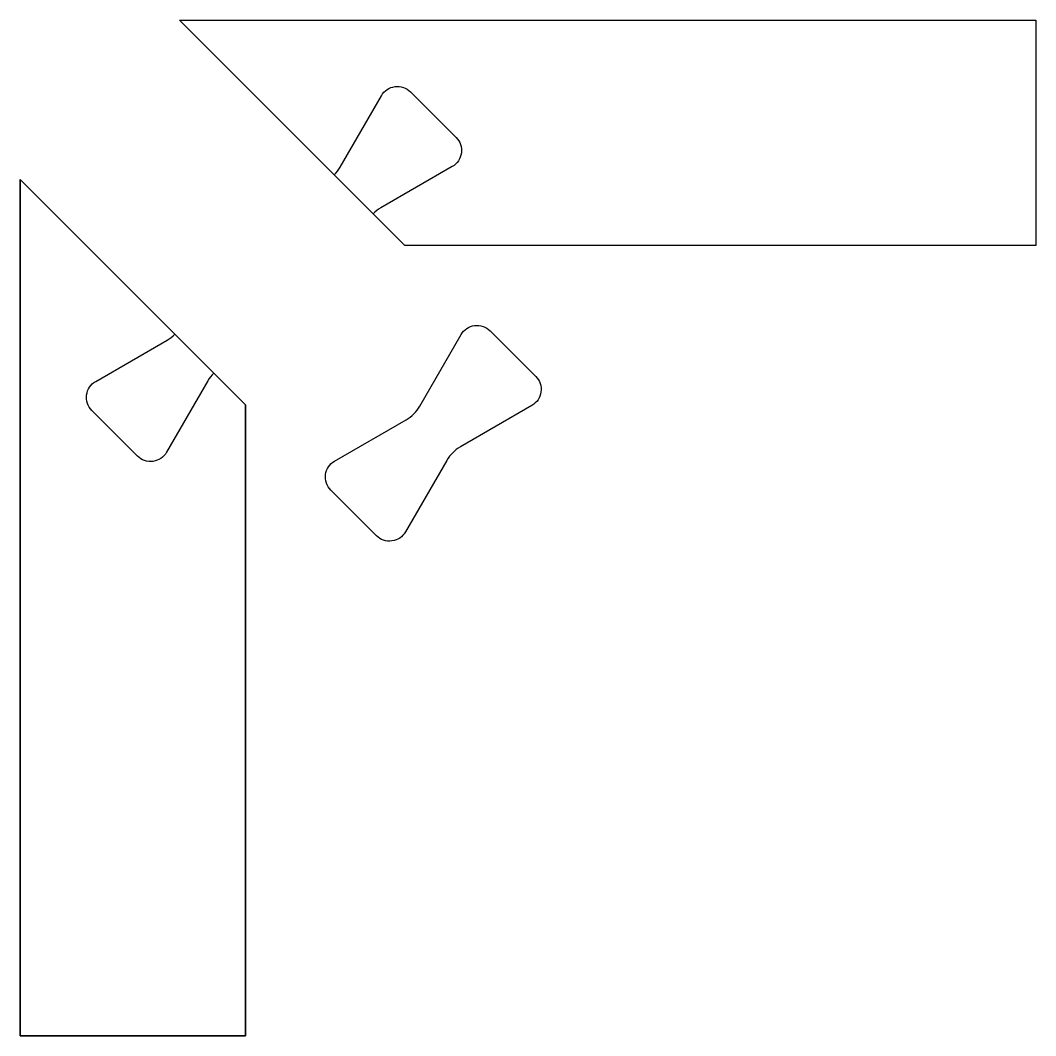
# Model space of a CAD drawing. Extents: x -194 to 32, y -97 to 129.
import ezdxf

# ---------------------------------------------------------------- set-up
doc = ezdxf.new("R2010")
doc.units = 0
doc.layers.add('1', color=7, linetype='CONTINUOUS')

# ---------------------------------------------------------------- blocks, each defined once
blk = doc.blocks.new('*M0')
at = {"layer": '1', "color": 7, "linetype": 'CONTINUOUS'}
for p, q in [((-62.38294, 47.73827), (-62.38294, 47.73827, 16)), ((-62.38294, 47.73827, 16), (-52.26173, 37.61706, 16)), ((-62.38294, 47.73827), (-52.26173, 37.61706)), ((-78.00353, 31.00493, 16), (-68.83278, 46.88914, 16)), ((-78.00353, 31.00493), (-68.83278, 46.88914)), ((-68.83278, 46.88914), (-68.83278, 46.88914, 16)), ((-52.26173, 37.61706), (-52.26173, 37.61706, 16)), ((-78.00353, 31.00493), (-78.00353, 31.00493, 16)), ((-53.11086, 31.16722, 16), (-68.99507, 21.99647, 16)), ((-53.11086, 31.16722), (-68.99507, 21.99647)), ((-53.11086, 31.16722), (-53.11086, 31.16722, 16)), ((-96.88914, 18.83278, 16), (-81.00493, 28.00353, 16)), ((-96.88914, 18.83278), (-81.00493, 28.00353)), ((-81.00493, 28.00353), (-81.00493, 28.00353, 16)), ((-68.99507, 21.99647), (-68.99507, 21.99647, 16)), ((-96.88914, 18.83278), (-96.88914, 18.83278, 16)), ((-71.99647, 18.99507, 16), (-81.16722, 3.11086, 16)), ((-71.99647, 18.99507), (-81.16722, 3.11086)), ((-71.99647, 18.99507), (-71.99647, 18.99507, 16)), ((-87.61706, 2.26173, 16), (-97.73827, 12.38294, 16)), ((-97.73827, 12.38294), (-97.73827, 12.38294, 16)), ((-87.61706, 2.26173), (-97.73827, 12.38294)), ((-87.61706, 2.26173), (-87.61706, 2.26173, 16)), ((-81.16722, 3.11086), (-81.16722, 3.11086, 16))]:
    blk.add_line(p, q, dxfattribs=at)
at = {"layer": '1', "color": 7, "linetype": 'CONTINUOUS', "extrusion": (0, 0, -1)}
for centre, start, end in [((65.282073, 44.839137, -16), 29.99998889, 135), ((65.282073, 44.839137), 29.99998889, 135), ((55.160863, 34.717927, -16), 135, 240.00001111), ((55.160863, 34.717927), 135, 240.00001111), ((94.839137, 15.282073, -16), 315, 60.00001111), ((94.839137, 15.282073), 315, 60.00001111), ((84.717927, 5.160863, -16), 209.99998889, 315), ((84.717927, 5.160863), 209.99998889, 315)]:
    blk.add_arc(centre, 4.1, start, end, dxfattribs=at)
at = {"layer": '1', "color": 7, "linetype": 'CONTINUOUS'}
for centre, start, end in [((-85.104934, 35.104934, 16), 300, 330), ((-85.104934, 35.104934), 300, 330), ((-64.895066, 14.895066, 16), 120, 150), ((-64.895066, 14.895066), 120, 150)]:
    blk.add_arc(centre, 8.2, start, end, dxfattribs=at)
blk = doc.blocks.new('*M1')
at = {"layer": '1', "color": 7, "linetype": 'CONTINUOUS'}
for p, q in [((-62.38294, 47.73827), (-52.26173, 37.61706)), ((-62.38294, 47.73827), (-62.38294, 47.73827, 16)), ((-62.38294, 47.73827, 16), (-52.26173, 37.61706, 16)), ((-78.00353, 31.00493), (-68.83278, 46.88914)), ((-78.00353, 31.00493, 16), (-68.83278, 46.88914, 16)), ((-68.83278, 46.88914), (-68.83278, 46.88914, 16)), ((-52.26173, 37.61706), (-52.26173, 37.61706, 16)), ((-70.69334, 20.69335), (-79.30665, 29.30666)), ((-79.30665, 29.30666), (-79.30665, 29.30666, 16)), ((-78.00353, 31.00493), (-78.00353, 31.00493, 16)), ((-53.11086, 31.16722), (-68.99507, 21.99647)), ((-53.11086, 31.16722, 16), (-68.99507, 21.99647, 16)), ((-53.11086, 31.16722), (-53.11086, 31.16722, 16)), ((-70.69334, 20.69335, 16), (-70.69334, 20.69335)), ((-68.99507, 21.99647), (-68.99507, 21.99647, 16))]:
    blk.add_line(p, q, dxfattribs=at)
at = {"layer": '1', "color": 7, "linetype": 'CONTINUOUS', "extrusion": (0, 0, -1)}
for centre, start, end in [((65.282073, 44.839137), 29.99998889, 135), ((65.282073, 44.839137, -16), 29.99998889, 135), ((55.160863, 34.717927), 135, 240.00001111), ((55.160863, 34.717927, -16), 135, 240.00001111)]:
    blk.add_arc(centre, 4.1, start, end, dxfattribs=at)
at = {"layer": '1', "color": 7, "linetype": 'CONTINUOUS'}
for centre, start, end in [((-85.104934, 35.104934), 315.00005, 330), ((-85.104934, 35.104934, 16), 315.00005, 330), ((-64.895066, 14.895066, 16), 120, 134.99995), ((-64.895066, 14.895066), 120, 134.99995)]:
    blk.add_arc(centre, 8.2, start, end, dxfattribs=at)
blk = doc.blocks.new('*M2')
at = {"layer": '1', "color": 7, "linetype": 'CONTINUOUS'}
for p, q in [((-95.68438, 45.68439, 32), (-130, 80.00001, 32)), ((-130, 80.00001), (-130, 80.00001, 32)), ((-80, 30.00001), (-130, 80.00001)), ((-130, 80.00001, 32), (60, 80.00001, 32)), ((-130, 80.00001), (60, 80.00001)), ((60, 80.00001, 32), (60, 30.00001, 32)), ((60, 80.00001), (60, 30.00001)), ((60, 80.00001), (60, 80.00001, 32)), ((-80, 30.00001, 32), (-87.07107, 37.07108, 32)), ((-80, 30.00001), (-80, 30.00001, 32)), ((60, 30.00001, 32), (-80, 30.00001, 32)), ((60, 30.00001), (-80, 30.00001)), ((60, 30.00001), (60, 30.00001, 32))]:
    blk.add_line(p, q, dxfattribs=at)
blk = doc.blocks.new('*M3')
at = {"layer": '1', "color": 7, "linetype": 'CONTINUOUS'}
for name, p in [('*M2', (0, 0)), ('*M1', (-16.37773, 16.37773, 16))]:
    blk.add_blockref(name, p, dxfattribs=at)
blk = doc.blocks.new('*M4')
at = {"layer": '1', "color": 7, "linetype": 'CONTINUOUS'}
for p, q in [((-79.30666, 29.30666, 16), (-79.30666, 29.30666)), ((-79.30666, 29.30666), (-70.69334, 20.69334)), ((-96.88914, 18.83278, 16), (-81.00493, 28.00353, 16)), ((-96.88914, 18.83278), (-81.00493, 28.00353)), ((-81.00493, 28.00353), (-81.00493, 28.00353, 16)), ((-70.69334, 20.69334), (-70.69334, 20.69334, 16)), ((-96.88914, 18.83278), (-96.88914, 18.83278, 16)), ((-71.99647, 18.99507, 16), (-81.16722, 3.11086, 16)), ((-71.99647, 18.99507), (-81.16722, 3.11086)), ((-71.99647, 18.99507), (-71.99647, 18.99507, 16)), ((-87.61706, 2.26173, 16), (-97.73827, 12.38294, 16)), ((-87.61706, 2.26173), (-97.73827, 12.38294)), ((-97.73827, 12.38294), (-97.73827, 12.38294, 16)), ((-87.61706, 2.26173), (-87.61706, 2.26173, 16)), ((-81.16722, 3.11086), (-81.16722, 3.11086, 16))]:
    blk.add_line(p, q, dxfattribs=at)
for centre, start, end in [((-85.104934, 35.104934, 16), 300, 315), ((-85.104934, 35.104934), 300, 315), ((-64.895066, 14.895066), 135, 150), ((-64.895066, 14.895066, 16), 135, 150)]:
    blk.add_arc(centre, 8.2, start, end, dxfattribs=at)
at = {"layer": '1', "color": 7, "linetype": 'CONTINUOUS', "extrusion": (0, 0, -1)}
for centre, start, end in [((94.839137, 15.282073, -16), 315, 60.00001111), ((94.839137, 15.282073), 315, 60.00001111), ((84.717927, 5.160863, -16), 209.99998889, 315), ((84.717927, 5.160863), 209.99998889, 315)]:
    blk.add_arc(centre, 4.1, start, end, dxfattribs=at)
blk = doc.blocks.new('*M5')
at = {"layer": '1', "color": 7, "linetype": 'CONTINUOUS'}
for p, q in [((-130, 80, 32), (-95.68439, 45.68439, 32)), ((-130, -110, 32), (-130, 80, 32)), ((-80, 30), (-130, 80)), ((-130, 80), (-130, 80, 32)), ((-130, 80), (-130, -110)), ((-87.07107, 37.07107, 32), (-80, 30, 32)), ((-80, 30, 32), (-80, -110, 32)), ((-80, 30), (-80, 30, 32)), ((-80, -110), (-80, 30)), ((-80, -110, 32), (-130, -110, 32)), ((-130, -110), (-130, -110, 32)), ((-130, -110), (-80, -110)), ((-80, -110), (-80, -110, 32))]:
    blk.add_line(p, q, dxfattribs=at)
blk = doc.blocks.new('*M6')
at = {"layer": '1', "color": 7, "linetype": 'CONTINUOUS'}
for name, p in [('*M5', (0, 0)), ('*M4', (-16.37773, 16.37773, 16))]:
    blk.add_blockref(name, p, dxfattribs=at)

msp = doc.modelspace()

# ---------------------------------------------------------------- block references
at = {"layer": '1', "color": 7, "linetype": 'CONTINUOUS'}
for name, p in [('*M3', (-28.45971, 48.66373)), ('*M6', (-63.81505, 13.3084)), ('*M0', (-27.15977, 12.00845))]:
    msp.add_blockref(name, p, dxfattribs=at)

doc.saveas('drawing.dxf')
